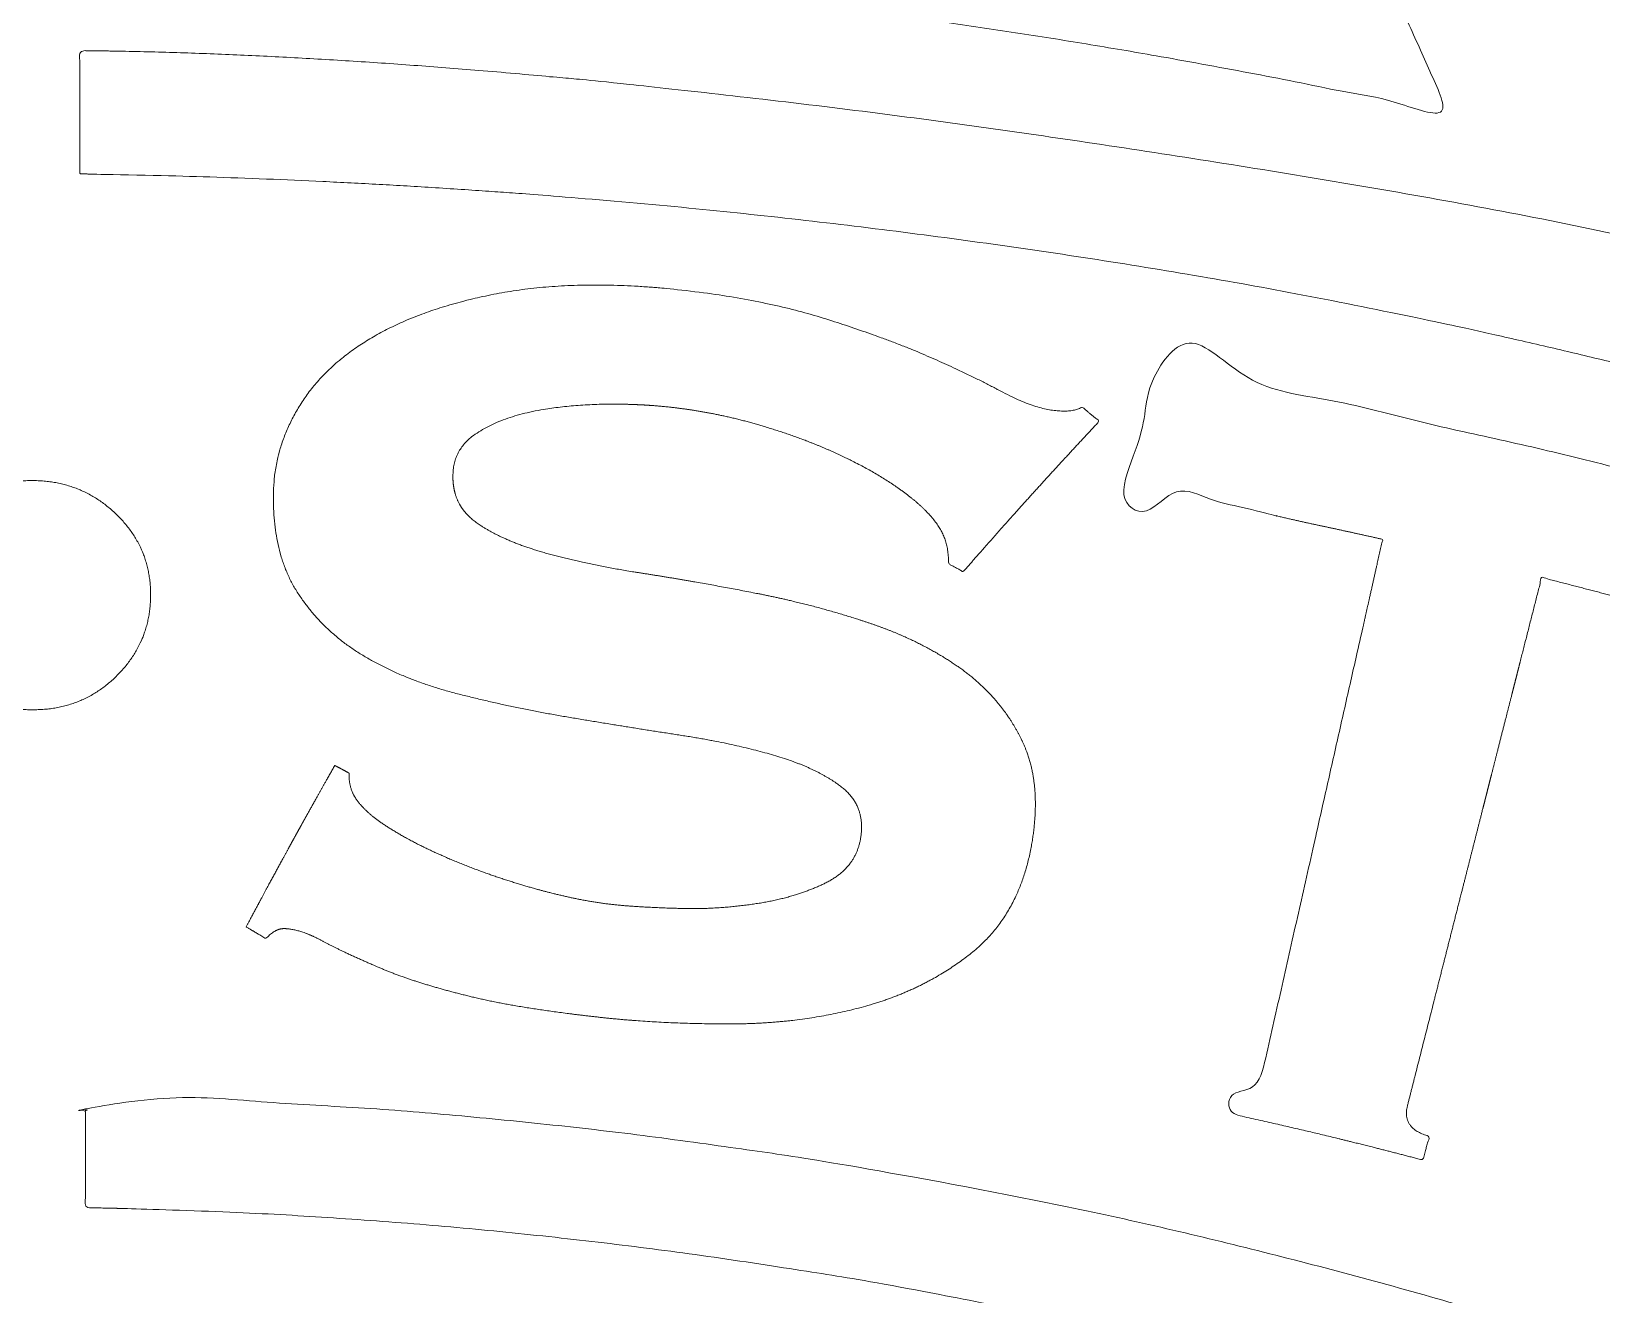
# Model space of a CAD drawing. Header units: millimetres. Extents: x -159872 to 386485, y -250577 to 158966.
# Drawn here: x 228138.7 to 228194.9, y 16653 to 16698.2 of the extents above; entities that cross this region are included whole.
import ezdxf

# ---------------------------------------------------------------- set-up
doc = ezdxf.new("R2010")
doc.units = ezdxf.units.MM
doc.layers.add('LDS-ffe-signage and brand comms', color=2, linetype='Continuous', lineweight=13)

# ---------------------------------------------------------------- blocks, each defined once
blk = doc.blocks.new('Group-317')
at = {"layer": 'LDS-ffe-signage and brand comms', "color": 7, "lineweight": 5}
for points, knots in [([(167428.176, 53173.009), (167422.329, 53167.546), (167416.252, 53157.128), (167414.758, 53153.368), (167421.375, 53154.742), (167434.767, 53156.742), (167441.518, 53157.376), (167446.089, 53161.795), (167458.201, 53166.873), (167465.062, 53166.83), (167465.166, 53166.83), (167465.41, 53166.819), (167465.533, 53166.819), (167472.214, 53166.683), (167483.956, 53161.534), (167488.391, 53157.176), (167495.313, 53156.459), (167509.054, 53154.242), (167515.84, 53152.74), (167514.376, 53156.562), (167508.344, 53167.161), (167496.612, 53178.29), (167482.008, 53185.597), (167469.512, 53187.598), (167460.885, 53187.598), (167448.512, 53185.638), (167434.022, 53178.472), (167428.176, 53173.009)], [0, 0, 0, 0.048018, 0.096036, 0.096036, 0.176252, 0.256469, 0.256469, 0.331694, 0.40692, 0.40692, 0.408065, 0.409209, 0.409209, 0.471327, 0.533445, 0.533445, 0.602968, 0.672491, 0.672491, 0.71343, 0.754368, 0.795307, 0.836246, 0.877184, 0.918123, 0.959061, 1, 1, 1]), ([(167468.315, 53154.972), (167467.626, 53154.981), (167466.937, 53154.989), (167466.937, 53152.788), (167466.937, 53150.586), (167467.303, 53150.575), (167467.669, 53150.564), (167467.971, 53150.561), (167468.272, 53150.557), (167486.329, 53150.201), (167521.806, 53144.598), (167538.897, 53138.883), (167555.238, 53133.415), (167585.707, 53117.981), (167599.564, 53108.155), (167594.827, 53101.713), (167590.089, 53095.271), (167591.743, 53093.819), (167593.397, 53092.366), (167599.559, 53100.751), (167605.721, 53109.137), (167605.417, 53109.358), (167605.114, 53109.579), (167590.455, 53120.319), (167541.42, 53145.247), (167486.739, 53154.609), (167468.315, 53154.972)], [0, 0, 0, 0.004563, 0.004563, 0.019148, 0.019148, 0.021572, 0.021572, 0.02357, 0.02357, 0.1432, 0.26283, 0.26283, 0.377222, 0.491615, 0.491615, 0.545462, 0.545462, 0.560287, 0.560287, 0.630358, 0.630358, 0.632886, 0.632886, 0.755257, 0.877629, 1, 1, 1]), ([(167476.056, 53129.429), (167476.211, 53129.349), (167476.417, 53129.237), (167476.57, 53129.154), (167476.557, 53128.935), (167476.644, 53128.539), (167476.738, 53128.362), (167476.906, 53128.057), (167477.593, 53127.439), (167478.115, 53127.124), (167478.634, 53126.805), (167479.832, 53126.219), (167480.506, 53125.946), (167481.181, 53125.67), (167482.596, 53125.193), (167483.34, 53124.989), (167484.081, 53124.786), (167485.417, 53124.518), (167486.017, 53124.454), (167486.456, 53124.406), (167487.601, 53124.34), (167488.308, 53124.319), (167489.015, 53124.294), (167490.423, 53124.379), (167491.124, 53124.486), (167491.825, 53124.591), (167493.068, 53124.961), (167494.155, 53125.496), (167494.788, 53126.317), (167494.954, 53127.43), (167494.611, 53128.323), (167493.76, 53128.987), (167492.589, 53129.546), (167491.845, 53129.768), (167491.103, 53129.988), (167489.387, 53130.363), (167488.415, 53130.511), (167487.443, 53130.66), (167485.464, 53130.978), (167484.45, 53131.149), (167483.438, 53131.318), (167481.458, 53131.735), (167480.492, 53131.981), (167479.52, 53132.224), (167477.808, 53132.916), (167477.059, 53133.366), (167476.312, 53133.815), (167475.118, 53134.979), (167474.671, 53135.696), (167474.227, 53136.416), (167473.824, 53138.255), (167473.872, 53139.379), (167473.904, 53140.137), (167474.377, 53141.612), (167474.821, 53142.323), (167475.263, 53143.038), (167476.589, 53144.271), (167477.48, 53144.782), (167478.369, 53145.294), (167480.61, 53146.065), (167481.959, 53146.317), (167483.311, 53146.566), (167486.459, 53146.639), (167488.247, 53146.449), (167489.773, 53146.289), (167492.384, 53145.776), (167493.476, 53145.439), (167494.57, 53145.099), (167496.448, 53144.417), (167497.227, 53144.079), (167498.008, 53143.739), (167499.306, 53143.119), (167499.828, 53142.837), (167500.353, 53142.556), (167501.239, 53142.21), (167501.606, 53142.149), (167502.002, 53142.082), (167502.594, 53142.13), (167502.787, 53142.245), (167502.972, 53142.092), (167503.215, 53141.888), (167503.397, 53141.738), (167501.909, 53140.14), (167499.962, 53137.987), (167498.533, 53136.36), (167498.375, 53136.443), (167498.17, 53136.552), (167498.012, 53136.635), (167498.012, 53136.983), (167497.879, 53137.575), (167497.748, 53137.816), (167497.568, 53138.14), (167496.918, 53138.822), (167496.441, 53139.176), (167495.968, 53139.529), (167494.823, 53140.201), (167494.154, 53140.514), (167493.482, 53140.83), (167492.01, 53141.377), (167491.209, 53141.61), (167490.412, 53141.843), (167488.784, 53142.163), (167487.962, 53142.249), (167487.343, 53142.315), (167486.046, 53142.359), (167485.374, 53142.338), (167484.702, 53142.314), (167483.482, 53142.165), (167482.933, 53142.042), (167482.382, 53141.913), (167481.46, 53141.532), (167480.716, 53141.024), (167480.318, 53140.358), (167480.289, 53139.943), (167480.246, 53139.357), (167480.663, 53138.441), (167481.124, 53138.112), (167481.587, 53137.783), (167482.826, 53137.241), (167484.368, 53136.807), (167486.139, 53136.441), (167487.137, 53136.289), (167488.136, 53136.133), (167490.163, 53135.775), (167491.199, 53135.571), (167492.229, 53135.368), (167494.231, 53134.84), (167495.199, 53134.511), (167496.168, 53134.187), (167497.845, 53133.334), (167498.554, 53132.813), (167499.261, 53132.288), (167500.316, 53131.004), (167500.667, 53130.246), (167501.018, 53129.492), (167501.167, 53127.651), (167500.974, 53126.567), (167500.749, 53125.317), (167499.675, 53123.398), (167498.829, 53122.723), (167497.983, 53122.051), (167496.02, 53121.082), (167494.907, 53120.785), (167493.791, 53120.485), (167491.449, 53120.188), (167490.221, 53120.186), (167488.995, 53120.186), (167486.732, 53120.295), (167485.688, 53120.407), (167484.24, 53120.562), (167481.818, 53120.943), (167480.849, 53121.181), (167479.88, 53121.417), (167478.27, 53121.93), (167477.633, 53122.206), (167476.994, 53122.479), (167475.977, 53122.955), (167475.228, 53123.362), (167474.566, 53123.581), (167474.282, 53123.594), (167474.103, 53123.605), (167473.759, 53123.421), (167473.593, 53123.234), (167473.385, 53123.359), (167473.098, 53123.533), (167472.887, 53123.658), (167473.813, 53125.395), (167475.082, 53127.705), (167476.056, 53129.429)], [0, 0, 0, 0.003717, 0.007434, 0.007434, 0.012142, 0.01685, 0.01685, 0.025061, 0.033272, 0.033272, 0.041469, 0.049667, 0.049667, 0.057876, 0.066086, 0.066086, 0.074268, 0.08245, 0.08245, 0.088442, 0.094434, 0.094434, 0.100427, 0.10642, 0.10642, 0.112409, 0.118398, 0.124387, 0.130376, 0.136366, 0.142355, 0.148344, 0.154333, 0.154333, 0.160297, 0.16626, 0.16626, 0.172226, 0.178192, 0.178192, 0.184139, 0.190087, 0.190087, 0.196062, 0.202037, 0.202037, 0.207997, 0.213956, 0.213956, 0.219922, 0.225888, 0.225888, 0.229907, 0.233927, 0.233927, 0.237951, 0.241975, 0.241975, 0.24599, 0.250005, 0.250005, 0.254026, 0.258047, 0.258047, 0.261478, 0.264909, 0.264909, 0.26835, 0.271791, 0.271791, 0.275246, 0.278702, 0.278702, 0.28217, 0.285639, 0.285639, 0.289387, 0.293134, 0.293134, 0.297133, 0.301132, 0.301132, 0.338174, 0.375216, 0.375216, 0.378267, 0.381318, 0.381318, 0.387268, 0.393218, 0.393218, 0.401246, 0.409274, 0.409274, 0.417274, 0.425274, 0.425274, 0.433313, 0.441352, 0.441352, 0.449366, 0.457381, 0.457381, 0.463414, 0.469447, 0.469447, 0.475481, 0.481515, 0.481515, 0.48759, 0.493665, 0.49974, 0.505816, 0.505816, 0.514402, 0.522989, 0.522989, 0.531608, 0.540227, 0.548846, 0.557466, 0.557466, 0.566089, 0.574712, 0.574712, 0.583292, 0.591872, 0.591872, 0.600437, 0.609002, 0.609002, 0.617563, 0.626124, 0.626124, 0.634659, 0.643195, 0.643195, 0.653042, 0.662889, 0.662889, 0.67272, 0.682552, 0.682552, 0.692411, 0.70227, 0.70227, 0.712108, 0.721946, 0.721946, 0.735592, 0.749238, 0.749238, 0.762875, 0.776513, 0.776513, 0.790178, 0.803843, 0.817509, 0.831174, 0.831174, 0.839818, 0.848462, 0.848462, 0.85688, 0.865297, 0.865297, 0.932649, 1, 1, 1]), ([(167476.056, 53129.429), (167476.211, 53129.349), (167476.417, 53129.237), (167476.57, 53129.154), (167476.557, 53128.935), (167476.644, 53128.539), (167476.738, 53128.362), (167476.906, 53128.057), (167477.593, 53127.439), (167478.115, 53127.124), (167478.634, 53126.805), (167479.832, 53126.219), (167480.506, 53125.946), (167481.181, 53125.67), (167482.596, 53125.193), (167483.34, 53124.989), (167484.081, 53124.786), (167485.417, 53124.518), (167486.017, 53124.454), (167486.456, 53124.406), (167487.601, 53124.34), (167488.308, 53124.319), (167489.015, 53124.294), (167490.423, 53124.379), (167491.124, 53124.486), (167491.825, 53124.591), (167493.068, 53124.961), (167494.155, 53125.496), (167494.788, 53126.317), (167494.954, 53127.43), (167494.611, 53128.323), (167493.76, 53128.987), (167492.589, 53129.546), (167491.845, 53129.768), (167491.103, 53129.988), (167489.387, 53130.363), (167488.415, 53130.511), (167487.443, 53130.66), (167485.464, 53130.978), (167484.45, 53131.149), (167483.438, 53131.318), (167481.458, 53131.735), (167480.492, 53131.981), (167479.52, 53132.224), (167477.808, 53132.916), (167477.059, 53133.366), (167476.312, 53133.815), (167475.118, 53134.979), (167474.671, 53135.696), (167474.227, 53136.416), (167473.824, 53138.255), (167473.872, 53139.379), (167473.904, 53140.137), (167474.377, 53141.612), (167474.821, 53142.323), (167475.263, 53143.038), (167476.589, 53144.271), (167477.48, 53144.782), (167478.369, 53145.294), (167480.61, 53146.065), (167481.959, 53146.317), (167483.311, 53146.566), (167486.459, 53146.639), (167488.247, 53146.449), (167489.773, 53146.289), (167492.384, 53145.776), (167493.476, 53145.439), (167494.57, 53145.099), (167496.448, 53144.417), (167497.227, 53144.079), (167498.008, 53143.739), (167499.306, 53143.119), (167499.828, 53142.837), (167500.353, 53142.556), (167501.239, 53142.21), (167501.606, 53142.149), (167502.002, 53142.082), (167502.594, 53142.13), (167502.787, 53142.245), (167502.972, 53142.092), (167503.215, 53141.888), (167503.397, 53141.738), (167501.909, 53140.14), (167499.962, 53137.987), (167498.533, 53136.36), (167498.375, 53136.443), (167498.17, 53136.552), (167498.012, 53136.635), (167498.012, 53136.983), (167497.879, 53137.575), (167497.748, 53137.816), (167497.568, 53138.14), (167496.918, 53138.822), (167496.441, 53139.176), (167495.968, 53139.529), (167494.823, 53140.201), (167494.154, 53140.514), (167493.482, 53140.83), (167492.01, 53141.377), (167491.209, 53141.61), (167490.412, 53141.843), (167488.784, 53142.163), (167487.962, 53142.249), (167487.343, 53142.315), (167486.046, 53142.359), (167485.374, 53142.338), (167484.702, 53142.314), (167483.482, 53142.165), (167482.933, 53142.042), (167482.382, 53141.913), (167481.46, 53141.532), (167480.716, 53141.024), (167480.318, 53140.358), (167480.289, 53139.943), (167480.246, 53139.357), (167480.663, 53138.441), (167481.124, 53138.112), (167481.587, 53137.783), (167482.826, 53137.241), (167484.368, 53136.807), (167486.139, 53136.441), (167487.137, 53136.289), (167488.136, 53136.133), (167490.163, 53135.775), (167491.199, 53135.571), (167492.229, 53135.368), (167494.231, 53134.84), (167495.199, 53134.511), (167496.168, 53134.187), (167497.845, 53133.334), (167498.554, 53132.813), (167499.261, 53132.288), (167500.316, 53131.004), (167500.667, 53130.246), (167501.018, 53129.492), (167501.167, 53127.651), (167500.974, 53126.567), (167500.749, 53125.317), (167499.675, 53123.398), (167498.829, 53122.723), (167497.983, 53122.051), (167496.02, 53121.082), (167494.907, 53120.785), (167493.791, 53120.485), (167491.449, 53120.188), (167490.221, 53120.186), (167488.995, 53120.186), (167486.732, 53120.295), (167485.688, 53120.407), (167484.24, 53120.562), (167481.818, 53120.943), (167480.849, 53121.181), (167479.88, 53121.417), (167478.27, 53121.93), (167477.633, 53122.206), (167476.994, 53122.479), (167475.977, 53122.955), (167475.228, 53123.362), (167474.566, 53123.581), (167474.282, 53123.594), (167474.103, 53123.605), (167473.759, 53123.421), (167473.593, 53123.234), (167473.385, 53123.359), (167473.098, 53123.533), (167472.887, 53123.658), (167473.813, 53125.395), (167475.082, 53127.705), (167476.056, 53129.429)], [0, 0, 0, 0.003717, 0.007434, 0.007434, 0.012142, 0.01685, 0.01685, 0.025061, 0.033272, 0.033272, 0.041469, 0.049667, 0.049667, 0.057876, 0.066086, 0.066086, 0.074268, 0.08245, 0.08245, 0.088442, 0.094434, 0.094434, 0.100427, 0.10642, 0.10642, 0.112409, 0.118398, 0.124387, 0.130376, 0.136366, 0.142355, 0.148344, 0.154333, 0.154333, 0.160297, 0.16626, 0.16626, 0.172226, 0.178192, 0.178192, 0.184139, 0.190087, 0.190087, 0.196062, 0.202037, 0.202037, 0.207997, 0.213956, 0.213956, 0.219922, 0.225888, 0.225888, 0.229907, 0.233927, 0.233927, 0.237951, 0.241975, 0.241975, 0.24599, 0.250005, 0.250005, 0.254026, 0.258047, 0.258047, 0.261478, 0.264909, 0.264909, 0.26835, 0.271791, 0.271791, 0.275246, 0.278702, 0.278702, 0.28217, 0.285639, 0.285639, 0.289387, 0.293134, 0.293134, 0.297133, 0.301132, 0.301132, 0.338174, 0.375216, 0.375216, 0.378267, 0.381318, 0.381318, 0.387268, 0.393218, 0.393218, 0.401246, 0.409274, 0.409274, 0.417274, 0.425274, 0.425274, 0.433313, 0.441352, 0.441352, 0.449366, 0.457381, 0.457381, 0.463414, 0.469447, 0.469447, 0.475481, 0.481515, 0.481515, 0.48759, 0.493665, 0.49974, 0.505816, 0.505816, 0.514402, 0.522989, 0.522989, 0.531608, 0.540227, 0.548846, 0.557466, 0.557466, 0.566089, 0.574712, 0.574712, 0.583292, 0.591872, 0.591872, 0.600437, 0.609002, 0.609002, 0.617563, 0.626124, 0.626124, 0.634659, 0.643195, 0.643195, 0.653042, 0.662889, 0.662889, 0.67272, 0.682552, 0.682552, 0.692411, 0.70227, 0.70227, 0.712108, 0.721946, 0.721946, 0.735592, 0.749238, 0.749238, 0.762875, 0.776513, 0.776513, 0.790178, 0.803843, 0.817509, 0.831174, 0.831174, 0.839818, 0.848462, 0.848462, 0.85688, 0.865297, 0.865297, 0.932649, 1, 1, 1]), ([(167476.056, 53129.429), (167476.211, 53129.349), (167476.417, 53129.237), (167476.57, 53129.154), (167476.557, 53128.935), (167476.644, 53128.539), (167476.738, 53128.362), (167476.906, 53128.057), (167477.593, 53127.439), (167478.115, 53127.124), (167478.634, 53126.805), (167479.832, 53126.219), (167480.506, 53125.946), (167481.181, 53125.67), (167482.596, 53125.193), (167483.34, 53124.989), (167484.081, 53124.786), (167485.417, 53124.518), (167486.017, 53124.454), (167486.456, 53124.406), (167487.601, 53124.34), (167488.308, 53124.319), (167489.015, 53124.294), (167490.423, 53124.379), (167491.124, 53124.486), (167491.825, 53124.591), (167493.068, 53124.961), (167494.155, 53125.496), (167494.788, 53126.317), (167494.954, 53127.43), (167494.611, 53128.323), (167493.76, 53128.987), (167492.589, 53129.546), (167491.845, 53129.768), (167491.103, 53129.988), (167489.387, 53130.363), (167488.415, 53130.511), (167487.443, 53130.66), (167485.464, 53130.978), (167484.45, 53131.149), (167483.438, 53131.318), (167481.458, 53131.735), (167480.492, 53131.981), (167479.52, 53132.224), (167477.808, 53132.916), (167477.059, 53133.366), (167476.312, 53133.815), (167475.118, 53134.979), (167474.671, 53135.696), (167474.227, 53136.416), (167473.824, 53138.255), (167473.872, 53139.379), (167473.904, 53140.137), (167474.377, 53141.612), (167474.821, 53142.323), (167475.263, 53143.038), (167476.589, 53144.271), (167477.48, 53144.782), (167478.369, 53145.294), (167480.61, 53146.065), (167481.959, 53146.317), (167483.311, 53146.566), (167486.459, 53146.639), (167488.247, 53146.449), (167489.773, 53146.289), (167492.384, 53145.776), (167493.476, 53145.439), (167494.57, 53145.099), (167496.448, 53144.417), (167497.227, 53144.079), (167498.008, 53143.739), (167499.306, 53143.119), (167499.828, 53142.837), (167500.353, 53142.556), (167501.239, 53142.21), (167501.606, 53142.149), (167502.002, 53142.082), (167502.594, 53142.13), (167502.787, 53142.245), (167502.972, 53142.092), (167503.215, 53141.888), (167503.397, 53141.738), (167501.909, 53140.14), (167499.962, 53137.987), (167498.533, 53136.36), (167498.375, 53136.443), (167498.17, 53136.552), (167498.012, 53136.635), (167498.012, 53136.983), (167497.879, 53137.575), (167497.748, 53137.816), (167497.568, 53138.14), (167496.918, 53138.822), (167496.441, 53139.176), (167495.968, 53139.529), (167494.823, 53140.201), (167494.154, 53140.514), (167493.482, 53140.83), (167492.01, 53141.377), (167491.209, 53141.61), (167490.412, 53141.843), (167488.784, 53142.163), (167487.962, 53142.249), (167487.343, 53142.315), (167486.046, 53142.359), (167485.374, 53142.338), (167484.702, 53142.314), (167483.482, 53142.165), (167482.933, 53142.042), (167482.382, 53141.913), (167481.46, 53141.532), (167480.716, 53141.024), (167480.318, 53140.358), (167480.289, 53139.943), (167480.246, 53139.357), (167480.663, 53138.441), (167481.124, 53138.112), (167481.587, 53137.783), (167482.826, 53137.241), (167484.368, 53136.807), (167486.139, 53136.441), (167487.137, 53136.289), (167488.136, 53136.133), (167490.163, 53135.775), (167491.199, 53135.571), (167492.229, 53135.368), (167494.231, 53134.84), (167495.199, 53134.511), (167496.168, 53134.187), (167497.845, 53133.334), (167498.554, 53132.813), (167499.261, 53132.288), (167500.316, 53131.004), (167500.667, 53130.246), (167501.018, 53129.492), (167501.167, 53127.651), (167500.974, 53126.567), (167500.749, 53125.317), (167499.675, 53123.398), (167498.829, 53122.723), (167497.983, 53122.051), (167496.02, 53121.082), (167494.907, 53120.785), (167493.791, 53120.485), (167491.449, 53120.188), (167490.221, 53120.186), (167488.995, 53120.186), (167486.732, 53120.295), (167485.688, 53120.407), (167484.24, 53120.562), (167481.818, 53120.943), (167480.849, 53121.181), (167479.88, 53121.417), (167478.27, 53121.93), (167477.633, 53122.206), (167476.994, 53122.479), (167475.977, 53122.955), (167475.228, 53123.362), (167474.566, 53123.581), (167474.282, 53123.594), (167474.103, 53123.605), (167473.759, 53123.421), (167473.593, 53123.234), (167473.385, 53123.359), (167473.098, 53123.533), (167472.887, 53123.658), (167473.813, 53125.395), (167475.082, 53127.705), (167476.056, 53129.429)], [0, 0, 0, 0.003717, 0.007434, 0.007434, 0.012142, 0.01685, 0.01685, 0.025061, 0.033272, 0.033272, 0.041469, 0.049667, 0.049667, 0.057876, 0.066086, 0.066086, 0.074268, 0.08245, 0.08245, 0.088442, 0.094434, 0.094434, 0.100427, 0.10642, 0.10642, 0.112409, 0.118398, 0.124387, 0.130376, 0.136366, 0.142355, 0.148344, 0.154333, 0.154333, 0.160297, 0.16626, 0.16626, 0.172226, 0.178192, 0.178192, 0.184139, 0.190087, 0.190087, 0.196062, 0.202037, 0.202037, 0.207997, 0.213956, 0.213956, 0.219922, 0.225888, 0.225888, 0.229907, 0.233927, 0.233927, 0.237951, 0.241975, 0.241975, 0.24599, 0.250005, 0.250005, 0.254026, 0.258047, 0.258047, 0.261478, 0.264909, 0.264909, 0.26835, 0.271791, 0.271791, 0.275246, 0.278702, 0.278702, 0.28217, 0.285639, 0.285639, 0.289387, 0.293134, 0.293134, 0.297133, 0.301132, 0.301132, 0.338174, 0.375216, 0.375216, 0.378267, 0.381318, 0.381318, 0.387268, 0.393218, 0.393218, 0.401246, 0.409274, 0.409274, 0.417274, 0.425274, 0.425274, 0.433313, 0.441352, 0.441352, 0.449366, 0.457381, 0.457381, 0.463414, 0.469447, 0.469447, 0.475481, 0.481515, 0.481515, 0.48759, 0.493665, 0.49974, 0.505816, 0.505816, 0.514402, 0.522989, 0.522989, 0.531608, 0.540227, 0.548846, 0.557466, 0.557466, 0.566089, 0.574712, 0.574712, 0.583292, 0.591872, 0.591872, 0.600437, 0.609002, 0.609002, 0.617563, 0.626124, 0.626124, 0.634659, 0.643195, 0.643195, 0.653042, 0.662889, 0.662889, 0.67272, 0.682552, 0.682552, 0.692411, 0.70227, 0.70227, 0.712108, 0.721946, 0.721946, 0.735592, 0.749238, 0.749238, 0.762875, 0.776513, 0.776513, 0.790178, 0.803843, 0.817509, 0.831174, 0.831174, 0.839818, 0.848462, 0.848462, 0.85688, 0.865297, 0.865297, 0.932649, 1, 1, 1]), ([(167476.056, 53129.429), (167476.211, 53129.349), (167476.417, 53129.237), (167476.57, 53129.154), (167476.557, 53128.935), (167476.644, 53128.539), (167476.738, 53128.362), (167476.906, 53128.057), (167477.593, 53127.439), (167478.115, 53127.124), (167478.634, 53126.805), (167479.832, 53126.219), (167480.506, 53125.946), (167481.181, 53125.67), (167482.596, 53125.193), (167483.34, 53124.989), (167484.081, 53124.786), (167485.417, 53124.518), (167486.017, 53124.454), (167486.456, 53124.406), (167487.601, 53124.34), (167488.308, 53124.319), (167489.015, 53124.294), (167490.423, 53124.379), (167491.124, 53124.486), (167491.825, 53124.591), (167493.068, 53124.961), (167494.155, 53125.496), (167494.788, 53126.317), (167494.954, 53127.43), (167494.611, 53128.323), (167493.76, 53128.987), (167492.589, 53129.546), (167491.845, 53129.768), (167491.103, 53129.988), (167489.387, 53130.363), (167488.415, 53130.511), (167487.443, 53130.66), (167485.464, 53130.978), (167484.45, 53131.149), (167483.438, 53131.318), (167481.458, 53131.735), (167480.492, 53131.981), (167479.52, 53132.224), (167477.808, 53132.916), (167477.059, 53133.366), (167476.312, 53133.815), (167475.118, 53134.979), (167474.671, 53135.696), (167474.227, 53136.416), (167473.824, 53138.255), (167473.872, 53139.379), (167473.904, 53140.137), (167474.377, 53141.612), (167474.821, 53142.323), (167475.263, 53143.038), (167476.589, 53144.271), (167477.48, 53144.782), (167478.369, 53145.294), (167480.61, 53146.065), (167481.959, 53146.317), (167483.311, 53146.566), (167486.459, 53146.639), (167488.247, 53146.449), (167489.773, 53146.289), (167492.384, 53145.776), (167493.476, 53145.439), (167494.57, 53145.099), (167496.448, 53144.417), (167497.227, 53144.079), (167498.008, 53143.739), (167499.306, 53143.119), (167499.828, 53142.837), (167500.353, 53142.556), (167501.239, 53142.21), (167501.606, 53142.149), (167502.002, 53142.082), (167502.594, 53142.13), (167502.787, 53142.245), (167502.972, 53142.092), (167503.215, 53141.888), (167503.397, 53141.738), (167501.909, 53140.14), (167499.962, 53137.987), (167498.533, 53136.36), (167498.375, 53136.443), (167498.17, 53136.552), (167498.012, 53136.635), (167498.012, 53136.983), (167497.879, 53137.575), (167497.748, 53137.816), (167497.568, 53138.14), (167496.918, 53138.822), (167496.441, 53139.176), (167495.968, 53139.529), (167494.823, 53140.201), (167494.154, 53140.514), (167493.482, 53140.83), (167492.01, 53141.377), (167491.209, 53141.61), (167490.412, 53141.843), (167488.784, 53142.163), (167487.962, 53142.249), (167487.343, 53142.315), (167486.046, 53142.359), (167485.374, 53142.338), (167484.702, 53142.314), (167483.482, 53142.165), (167482.933, 53142.042), (167482.382, 53141.913), (167481.46, 53141.532), (167480.716, 53141.024), (167480.318, 53140.358), (167480.289, 53139.943), (167480.246, 53139.357), (167480.663, 53138.441), (167481.124, 53138.112), (167481.587, 53137.783), (167482.826, 53137.241), (167484.368, 53136.807), (167486.139, 53136.441), (167487.137, 53136.289), (167488.136, 53136.133), (167490.163, 53135.775), (167491.199, 53135.571), (167492.229, 53135.368), (167494.231, 53134.84), (167495.199, 53134.511), (167496.168, 53134.187), (167497.845, 53133.334), (167498.554, 53132.813), (167499.261, 53132.288), (167500.316, 53131.004), (167500.667, 53130.246), (167501.018, 53129.492), (167501.167, 53127.651), (167500.974, 53126.567), (167500.749, 53125.317), (167499.675, 53123.398), (167498.829, 53122.723), (167497.983, 53122.051), (167496.02, 53121.082), (167494.907, 53120.785), (167493.791, 53120.485), (167491.449, 53120.188), (167490.221, 53120.186), (167488.995, 53120.186), (167486.732, 53120.295), (167485.688, 53120.407), (167484.24, 53120.562), (167481.818, 53120.943), (167480.849, 53121.181), (167479.88, 53121.417), (167478.27, 53121.93), (167477.633, 53122.206), (167476.994, 53122.479), (167475.977, 53122.955), (167475.228, 53123.362), (167474.566, 53123.581), (167474.282, 53123.594), (167474.103, 53123.605), (167473.759, 53123.421), (167473.593, 53123.234), (167473.385, 53123.359), (167473.098, 53123.533), (167472.887, 53123.658), (167473.813, 53125.395), (167475.082, 53127.705), (167476.056, 53129.429)], [0, 0, 0, 0.003717, 0.007434, 0.007434, 0.012142, 0.01685, 0.01685, 0.025061, 0.033272, 0.033272, 0.041469, 0.049667, 0.049667, 0.057876, 0.066086, 0.066086, 0.074268, 0.08245, 0.08245, 0.088442, 0.094434, 0.094434, 0.100427, 0.10642, 0.10642, 0.112409, 0.118398, 0.124387, 0.130376, 0.136366, 0.142355, 0.148344, 0.154333, 0.154333, 0.160297, 0.16626, 0.16626, 0.172226, 0.178192, 0.178192, 0.184139, 0.190087, 0.190087, 0.196062, 0.202037, 0.202037, 0.207997, 0.213956, 0.213956, 0.219922, 0.225888, 0.225888, 0.229907, 0.233927, 0.233927, 0.237951, 0.241975, 0.241975, 0.24599, 0.250005, 0.250005, 0.254026, 0.258047, 0.258047, 0.261478, 0.264909, 0.264909, 0.26835, 0.271791, 0.271791, 0.275246, 0.278702, 0.278702, 0.28217, 0.285639, 0.285639, 0.289387, 0.293134, 0.293134, 0.297133, 0.301132, 0.301132, 0.338174, 0.375216, 0.375216, 0.378267, 0.381318, 0.381318, 0.387268, 0.393218, 0.393218, 0.401246, 0.409274, 0.409274, 0.417274, 0.425274, 0.425274, 0.433313, 0.441352, 0.441352, 0.449366, 0.457381, 0.457381, 0.463414, 0.469447, 0.469447, 0.475481, 0.481515, 0.481515, 0.48759, 0.493665, 0.49974, 0.505816, 0.505816, 0.514402, 0.522989, 0.522989, 0.531608, 0.540227, 0.548846, 0.557466, 0.557466, 0.566089, 0.574712, 0.574712, 0.583292, 0.591872, 0.591872, 0.600437, 0.609002, 0.609002, 0.617563, 0.626124, 0.626124, 0.634659, 0.643195, 0.643195, 0.653042, 0.662889, 0.662889, 0.67272, 0.682552, 0.682552, 0.692411, 0.70227, 0.70227, 0.712108, 0.721946, 0.721946, 0.735592, 0.749238, 0.749238, 0.762875, 0.776513, 0.776513, 0.790178, 0.803843, 0.817509, 0.831174, 0.831174, 0.839818, 0.848462, 0.848462, 0.85688, 0.865297, 0.865297, 0.932649, 1, 1, 1]), ([(167514.426, 53117.281), (167514.316, 53116.856), (167514.702, 53116.301), (167515.2, 53116.175), (167515.133, 53115.918), (167515.046, 53115.575), (167514.979, 53115.318), (167512.907, 53115.856), (167510.133, 53116.525), (167508.048, 53116.985), (167508.107, 53117.242), (167508.181, 53117.589), (167508.237, 53117.849), (167508.395, 53117.814), (167508.701, 53117.853), (167508.851, 53117.931), (167508.998, 53118.011), (167509.2, 53118.306), (167509.251, 53118.52), (167509.947, 53121.606), (167511.392, 53128.016), (167512.893, 53134.664), (167513.537, 53137.513), (167512.3, 53137.792), (167510.055, 53138.269), (167507.834, 53138.824), (167506.613, 53139.155), (167506.391, 53139.217), (167505.926, 53139.213), (167505.445, 53139.09), (167505.118, 53138.695), (167505.032, 53138.366), (167504.765, 53138.436), (167504.412, 53138.528), (167504.147, 53138.595), (167504.661, 53140.583), (167505.347, 53143.233), (167505.864, 53145.222), (167506.137, 53145.153), (167506.501, 53145.059), (167506.774, 53144.986), (167506.686, 53144.655), (167506.792, 53144.15), (167507.153, 53143.799), (167507.564, 53143.563), (167507.791, 53143.498), (167509.467, 53143.045), (167513.535, 53142.02), (167517.569, 53141.117), (167521.602, 53140.172), (167525.667, 53139.054), (167527.569, 53138.492), (167528.043, 53138.477), (167528.294, 53138.53), (167528.543, 53138.581), (167528.888, 53138.962), (167528.987, 53139.294), (167529.26, 53139.209), (167529.623, 53139.095), (167529.893, 53139.012), (167529.291, 53137.048), (167528.493, 53134.432), (167527.891, 53132.467), (167527.626, 53132.547), (167527.275, 53132.657), (167527.01, 53132.735), (167527.109, 53133.064), (167527.03, 53133.57), (167526.856, 53133.752), (167526.682, 53133.931), (167526.286, 53134.176), (167526.064, 53134.237), (167524.845, 53134.598), (167522.655, 53135.255), (167520.449, 53135.838), (167519.219, 53136.15), (167518.439, 53133.083), (167517.659, 53130.017), (167516.819, 53126.714), (167515.143, 53120.111), (167514.426, 53117.281)], [0, 0, 0, 0.003436, 0.006872, 0.006872, 0.008648, 0.010424, 0.010424, 0.024737, 0.039051, 0.039051, 0.040817, 0.042583, 0.042583, 0.043658, 0.044733, 0.044733, 0.045801, 0.046868, 0.046868, 0.062217, 0.078746, 0.095274, 0.095274, 0.102446, 0.109619, 0.116791, 0.116791, 0.118099, 0.119406, 0.120714, 0.122021, 0.122021, 0.123085, 0.124148, 0.124148, 0.132138, 0.140127, 0.140127, 0.141223, 0.142319, 0.142319, 0.14365, 0.144982, 0.146314, 0.147646, 0.147646, 0.157427, 0.167208, 0.176989, 0.18677, 0.196551, 0.206332, 0.216112, 0.216112, 0.225773, 0.235434, 0.235434, 0.243413, 0.251392, 0.251392, 0.309372, 0.367352, 0.367352, 0.375165, 0.382978, 0.382978, 0.392704, 0.402431, 0.402431, 0.41208, 0.421728, 0.421728, 0.47495, 0.528171, 0.581392, 0.581392, 0.714117, 0.714117, 0.857058, 1, 1, 1]), ([(167514.426, 53117.281), (167514.316, 53116.856), (167514.702, 53116.301), (167515.2, 53116.175), (167515.133, 53115.918), (167515.046, 53115.575), (167514.979, 53115.318), (167512.907, 53115.856), (167510.133, 53116.525), (167508.048, 53116.985), (167508.107, 53117.242), (167508.181, 53117.589), (167508.237, 53117.849), (167508.395, 53117.814), (167508.701, 53117.853), (167508.851, 53117.931), (167508.998, 53118.011), (167509.2, 53118.306), (167509.251, 53118.52), (167509.947, 53121.606), (167511.392, 53128.016), (167512.893, 53134.664), (167513.537, 53137.513), (167512.3, 53137.792), (167510.055, 53138.269), (167507.834, 53138.824), (167506.613, 53139.155), (167506.391, 53139.217), (167505.926, 53139.213), (167505.445, 53139.09), (167505.118, 53138.695), (167505.032, 53138.366), (167504.765, 53138.436), (167504.412, 53138.528), (167504.147, 53138.595), (167504.661, 53140.583), (167505.347, 53143.233), (167505.864, 53145.222), (167506.137, 53145.153), (167506.501, 53145.059), (167506.774, 53144.986), (167506.686, 53144.655), (167506.792, 53144.15), (167507.153, 53143.799), (167507.564, 53143.563), (167507.791, 53143.498), (167509.467, 53143.045), (167513.535, 53142.02), (167517.569, 53141.117), (167521.602, 53140.172), (167525.667, 53139.054), (167527.569, 53138.492), (167528.043, 53138.477), (167528.294, 53138.53), (167528.543, 53138.581), (167528.888, 53138.962), (167528.987, 53139.294), (167529.26, 53139.209), (167529.623, 53139.095), (167529.893, 53139.012), (167529.291, 53137.048), (167528.493, 53134.432), (167527.891, 53132.467), (167527.626, 53132.547), (167527.275, 53132.657), (167527.01, 53132.735), (167527.109, 53133.064), (167527.03, 53133.57), (167526.856, 53133.752), (167526.682, 53133.931), (167526.286, 53134.176), (167526.064, 53134.237), (167524.845, 53134.598), (167522.655, 53135.255), (167520.449, 53135.838), (167519.219, 53136.15), (167518.439, 53133.083), (167517.659, 53130.017), (167516.819, 53126.714), (167515.143, 53120.111), (167514.426, 53117.281)], [0, 0, 0, 0.003436, 0.006872, 0.006872, 0.008648, 0.010424, 0.010424, 0.024737, 0.039051, 0.039051, 0.040817, 0.042583, 0.042583, 0.043658, 0.044733, 0.044733, 0.045801, 0.046868, 0.046868, 0.062217, 0.078746, 0.095274, 0.095274, 0.102446, 0.109619, 0.116791, 0.116791, 0.118099, 0.119406, 0.120714, 0.122021, 0.122021, 0.123085, 0.124148, 0.124148, 0.132138, 0.140127, 0.140127, 0.141223, 0.142319, 0.142319, 0.14365, 0.144982, 0.146314, 0.147646, 0.147646, 0.157427, 0.167208, 0.176989, 0.18677, 0.196551, 0.206332, 0.216112, 0.216112, 0.225773, 0.235434, 0.235434, 0.243413, 0.251392, 0.251392, 0.309372, 0.367352, 0.367352, 0.375165, 0.382978, 0.382978, 0.392704, 0.402431, 0.402431, 0.41208, 0.421728, 0.421728, 0.47495, 0.528171, 0.581392, 0.581392, 0.714117, 0.714117, 0.857058, 1, 1, 1]), ([(167514.426, 53117.281), (167514.316, 53116.856), (167514.702, 53116.301), (167515.2, 53116.175), (167515.133, 53115.918), (167515.046, 53115.575), (167514.979, 53115.318), (167512.907, 53115.856), (167510.133, 53116.525), (167508.048, 53116.985), (167508.107, 53117.242), (167508.181, 53117.589), (167508.237, 53117.849), (167508.395, 53117.814), (167508.701, 53117.853), (167508.851, 53117.931), (167508.998, 53118.011), (167509.2, 53118.306), (167509.251, 53118.52), (167509.947, 53121.606), (167511.392, 53128.016), (167512.893, 53134.664), (167513.537, 53137.513), (167512.3, 53137.792), (167510.055, 53138.269), (167507.834, 53138.824), (167506.613, 53139.155), (167506.391, 53139.217), (167505.926, 53139.213), (167505.445, 53139.09), (167505.118, 53138.695), (167505.032, 53138.366), (167504.765, 53138.436), (167504.412, 53138.528), (167504.147, 53138.595), (167504.661, 53140.583), (167505.347, 53143.233), (167505.864, 53145.222), (167506.137, 53145.153), (167506.501, 53145.059), (167506.774, 53144.986), (167506.686, 53144.655), (167506.792, 53144.15), (167507.153, 53143.799), (167507.564, 53143.563), (167507.791, 53143.498), (167509.467, 53143.045), (167513.535, 53142.02), (167517.569, 53141.117), (167521.602, 53140.172), (167525.667, 53139.054), (167527.569, 53138.492), (167528.043, 53138.477), (167528.294, 53138.53), (167528.543, 53138.581), (167528.888, 53138.962), (167528.987, 53139.294), (167529.26, 53139.209), (167529.623, 53139.095), (167529.893, 53139.012), (167529.291, 53137.048), (167528.493, 53134.432), (167527.891, 53132.467), (167527.626, 53132.547), (167527.275, 53132.657), (167527.01, 53132.735), (167527.109, 53133.064), (167527.03, 53133.57), (167526.856, 53133.752), (167526.682, 53133.931), (167526.286, 53134.176), (167526.064, 53134.237), (167524.845, 53134.598), (167522.655, 53135.255), (167520.449, 53135.838), (167519.219, 53136.15), (167518.439, 53133.083), (167517.659, 53130.017), (167516.819, 53126.714), (167515.143, 53120.111), (167514.426, 53117.281)], [0, 0, 0, 0.003436, 0.006872, 0.006872, 0.008648, 0.010424, 0.010424, 0.024737, 0.039051, 0.039051, 0.040817, 0.042583, 0.042583, 0.043658, 0.044733, 0.044733, 0.045801, 0.046868, 0.046868, 0.062217, 0.078746, 0.095274, 0.095274, 0.102446, 0.109619, 0.116791, 0.116791, 0.118099, 0.119406, 0.120714, 0.122021, 0.122021, 0.123085, 0.124148, 0.124148, 0.132138, 0.140127, 0.140127, 0.141223, 0.142319, 0.142319, 0.14365, 0.144982, 0.146314, 0.147646, 0.147646, 0.157427, 0.167208, 0.176989, 0.18677, 0.196551, 0.206332, 0.216112, 0.216112, 0.225773, 0.235434, 0.235434, 0.243413, 0.251392, 0.251392, 0.309372, 0.367352, 0.367352, 0.375165, 0.382978, 0.382978, 0.392704, 0.402431, 0.402431, 0.41208, 0.421728, 0.421728, 0.47495, 0.528171, 0.581392, 0.581392, 0.714117, 0.714117, 0.857058, 1, 1, 1]), ([(167514.426, 53117.281), (167514.316, 53116.856), (167514.702, 53116.301), (167515.2, 53116.175), (167515.133, 53115.918), (167515.046, 53115.575), (167514.979, 53115.318), (167512.907, 53115.856), (167510.133, 53116.525), (167508.048, 53116.985), (167508.107, 53117.242), (167508.181, 53117.589), (167508.237, 53117.849), (167508.395, 53117.814), (167508.701, 53117.853), (167508.851, 53117.931), (167508.998, 53118.011), (167509.2, 53118.306), (167509.251, 53118.52), (167509.947, 53121.606), (167511.392, 53128.016), (167512.893, 53134.664), (167513.537, 53137.513), (167512.3, 53137.792), (167510.055, 53138.269), (167507.834, 53138.824), (167506.613, 53139.155), (167506.391, 53139.217), (167505.926, 53139.213), (167505.445, 53139.09), (167505.118, 53138.695), (167505.032, 53138.366), (167504.765, 53138.436), (167504.412, 53138.528), (167504.147, 53138.595), (167504.661, 53140.583), (167505.347, 53143.233), (167505.864, 53145.222), (167506.137, 53145.153), (167506.501, 53145.059), (167506.774, 53144.986), (167506.686, 53144.655), (167506.792, 53144.15), (167507.153, 53143.799), (167507.564, 53143.563), (167507.791, 53143.498), (167509.467, 53143.045), (167513.535, 53142.02), (167517.569, 53141.117), (167521.602, 53140.172), (167525.667, 53139.054), (167527.569, 53138.492), (167528.043, 53138.477), (167528.294, 53138.53), (167528.543, 53138.581), (167528.888, 53138.962), (167528.987, 53139.294), (167529.26, 53139.209), (167529.623, 53139.095), (167529.893, 53139.012), (167529.291, 53137.048), (167528.493, 53134.432), (167527.891, 53132.467), (167527.626, 53132.547), (167527.275, 53132.657), (167527.01, 53132.735), (167527.109, 53133.064), (167527.03, 53133.57), (167526.856, 53133.752), (167526.682, 53133.931), (167526.286, 53134.176), (167526.064, 53134.237), (167524.845, 53134.598), (167522.655, 53135.255), (167520.449, 53135.838), (167519.219, 53136.15), (167518.439, 53133.083), (167517.659, 53130.017), (167516.819, 53126.714), (167515.143, 53120.111), (167514.426, 53117.281)], [0, 0, 0, 0.003436, 0.006872, 0.006872, 0.008648, 0.010424, 0.010424, 0.024737, 0.039051, 0.039051, 0.040817, 0.042583, 0.042583, 0.043658, 0.044733, 0.044733, 0.045801, 0.046868, 0.046868, 0.062217, 0.078746, 0.095274, 0.095274, 0.102446, 0.109619, 0.116791, 0.116791, 0.118099, 0.119406, 0.120714, 0.122021, 0.122021, 0.123085, 0.124148, 0.124148, 0.132138, 0.140127, 0.140127, 0.141223, 0.142319, 0.142319, 0.14365, 0.144982, 0.146314, 0.147646, 0.147646, 0.157427, 0.167208, 0.176989, 0.18677, 0.196551, 0.206332, 0.216112, 0.216112, 0.225773, 0.235434, 0.235434, 0.243413, 0.251392, 0.251392, 0.309372, 0.367352, 0.367352, 0.375165, 0.382978, 0.382978, 0.392704, 0.402431, 0.402431, 0.41208, 0.421728, 0.421728, 0.47495, 0.528171, 0.581392, 0.581392, 0.714117, 0.714117, 0.857058, 1, 1, 1]), ([(167469.47, 53135.515), (167469.478, 53137.214), (167467.004, 53139.607), (167465.259, 53139.615), (167463.53, 53139.631), (167461.029, 53137.237), (167461.016, 53135.54), (167461.013, 53133.837), (167463.484, 53131.416), (167465.223, 53131.421), (167466.995, 53131.4), (167469.465, 53133.812), (167469.47, 53135.515)], [0, 0, 0, 0.125094, 0.250188, 0.250188, 0.374137, 0.498086, 0.498086, 0.622413, 0.74674, 0.74674, 0.87337, 1, 1, 1]), ([(167469.47, 53135.515), (167469.478, 53137.214), (167467.004, 53139.607), (167465.259, 53139.615), (167463.53, 53139.631), (167461.029, 53137.237), (167461.016, 53135.54), (167461.013, 53133.837), (167463.484, 53131.416), (167465.223, 53131.421), (167466.995, 53131.4), (167469.465, 53133.812), (167469.47, 53135.515)], [0, 0, 0, 0.125094, 0.250188, 0.250188, 0.374137, 0.498086, 0.498086, 0.622413, 0.74674, 0.74674, 0.87337, 1, 1, 1]), ([(167469.47, 53135.515), (167469.478, 53137.214), (167467.004, 53139.607), (167465.259, 53139.615), (167463.53, 53139.631), (167461.029, 53137.237), (167461.016, 53135.54), (167461.013, 53133.837), (167463.484, 53131.416), (167465.223, 53131.421), (167466.995, 53131.4), (167469.465, 53133.812), (167469.47, 53135.515)], [0, 0, 0, 0.125094, 0.250188, 0.250188, 0.374137, 0.498086, 0.498086, 0.622413, 0.74674, 0.74674, 0.87337, 1, 1, 1]), ([(167469.47, 53135.515), (167469.478, 53137.214), (167467.004, 53139.607), (167465.259, 53139.615), (167463.53, 53139.631), (167461.029, 53137.237), (167461.016, 53135.54), (167461.013, 53133.837), (167463.484, 53131.416), (167465.223, 53131.421), (167466.995, 53131.4), (167469.465, 53133.812), (167469.47, 53135.515)], [0, 0, 0, 0.125094, 0.250188, 0.250188, 0.374137, 0.498086, 0.498086, 0.622413, 0.74674, 0.74674, 0.87337, 1, 1, 1]), ([(167579.318, 53074.476), (167553.927, 53093.092), (167497.063, 53113.021), (167467.676, 53113.605), (167467.407, 53113.61), (167467.137, 53113.615), (167467.137, 53115.614), (167467.137, 53117.613), (167467.417, 53117.607), (167467.698, 53117.602), (167496.672, 53117.026), (167553.223, 53097.776), (167578.729, 53079.807), (167578.809, 53079.75), (167578.89, 53079.693), (167583.585, 53086.083), (167588.279, 53092.473), (167589.784, 53091.151), (167591.288, 53089.829), (167585.524, 53081.99), (167579.761, 53074.151), (167579.539, 53074.313), (167579.318, 53074.476)], [0, 0, 0, 0.213138, 0.426276, 0.426276, 0.428231, 0.428231, 0.442723, 0.442723, 0.444755, 0.444755, 0.654903, 0.865052, 0.865052, 0.865715, 0.865715, 0.919125, 0.919125, 0.932615, 0.932615, 0.998151, 0.998151, 1, 1, 1])]:
    blk.add_open_spline(points, degree=2, knots=knots, dxfattribs=at)

msp = doc.modelspace()

# ---------------------------------------------------------------- block references
at = {"layer": 'LDS-ffe-signage and brand comms', "color": 7}
msp.add_blockref('Group-317', (60673.51323, -36457.51522), dxfattribs=at)

doc.saveas('drawing.dxf')
